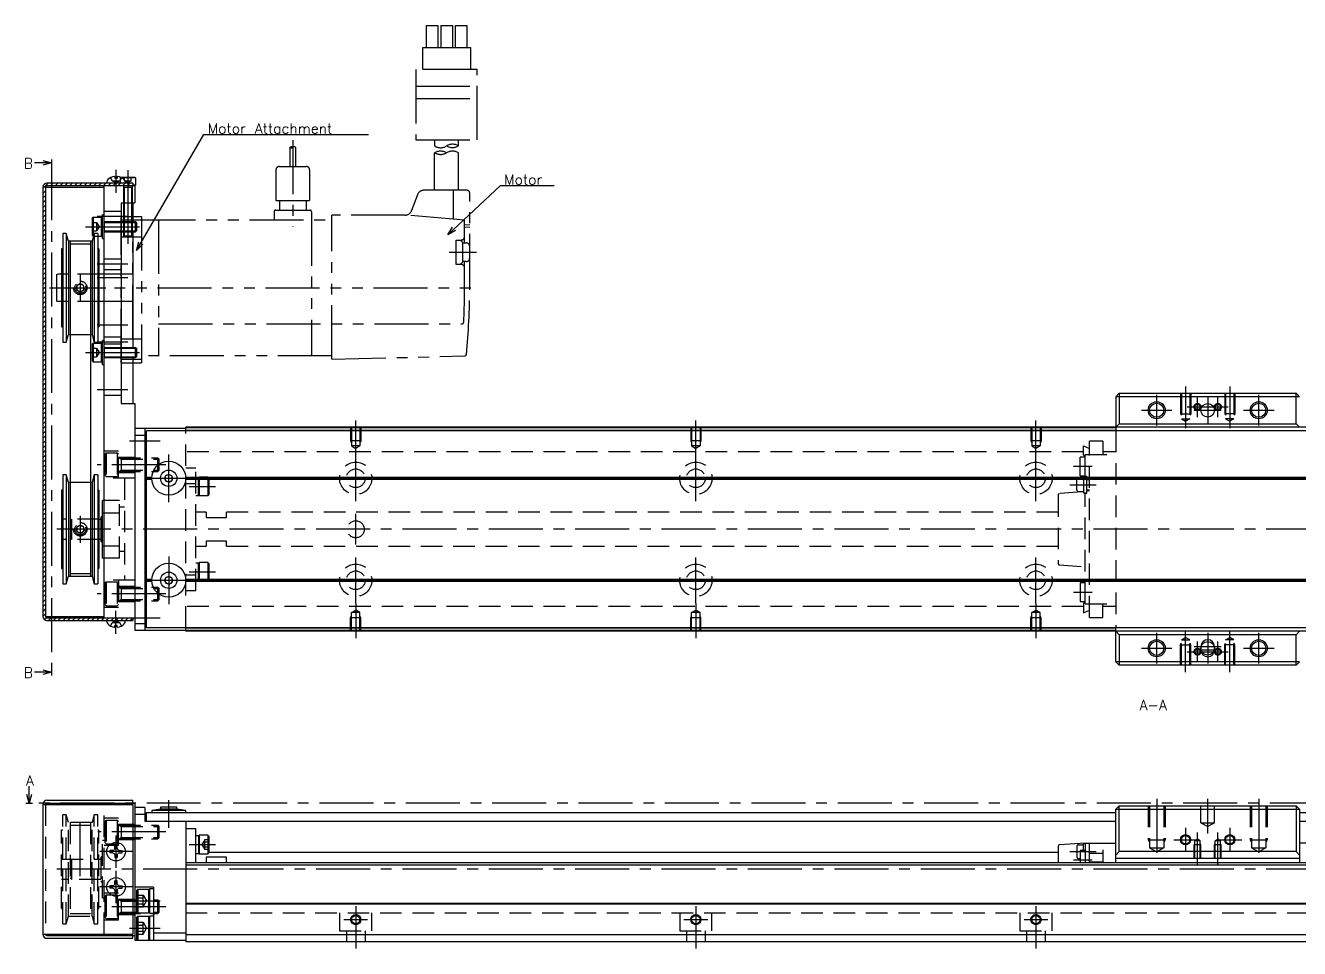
# Model space of a CAD drawing. Extents: x -2 to 851, y -8 to 279.
# Drawn here: x 187.6 to 562.3, y 8 to 279.5 of the extents above; entities that cross this region are included whole.
import ezdxf

# ---------------------------------------------------------------- set-up
doc = ezdxf.new("R2010")
doc.units = 0
doc.header["$LTSCALE"] = 0.5
for name, pattern in [('CENTER', [50.8, 31.75, -6.35, 6.35, -6.35]), ('DASHED', [19.05, 12.7, -6.35]), ('PHANTOM', [63.5, 31.75, -6.35, 6.35, -6.35, 6.35, -6.35])]:
    doc.linetypes.add(name, pattern=pattern)
for name, color, linetype in [('MSM_CENTER', 1, 'CENTER'), ('MSM_CONTINUOUS', 7, 'CONTINUOUS'), ('MSM_DASHED', 4, 'DASHED'), ('MSM_IMAGINARY', 6, 'PHANTOM'), ('MSM_NARROW', 5, 'CONTINUOUS'), ('MSM_PART_NUMBER', 7, 'CONTINUOUS')]:
    doc.layers.add(name, color=color, linetype=linetype)
doc.styles.get("Standard").update_dxf_attribs({"font": 'txt.shx', "height": 3, "bigfont": 'bigfont.shx'})

msp = doc.modelspace()

# ---------------------------------------------------------------- linework, layer by layer
at = {"layer": 'MSM_CENTER'}
for p, q in [((195.26, 238.06), (195.26, 90.3)), ((214.26, 237.06), (214.26, 230.3)), ((217.76, 236.9), (217.76, 215.3)), ((217.76, 223.3), (208.76, 223.3)), ((205.26, 220.3), (222.26, 220.3)), ((203.76, 206.3), (203.76, 198.3)), ((217.76, 209.3), (208.76, 209.3)), ((196.26, 202.3), (211.26, 202.3)), ((217.76, 205.3), (208.76, 205.3)), ((217.76, 191.3), (208.76, 191.3)), ((217.76, 186.3), (208.76, 186.3)), ((205.26, 183.3), (222.26, 183.3)), ((528.76, 173.3), (528.76, 161.09)), ((541.76, 173.3), (541.76, 161.09)), ((217.76, 172.3), (208.76, 172.3)), ((520.26, 161.8), (520.26, 170.8)), ((532.26, 164.3), (532.26, 170.3)), ((535.26, 170.3), (535.26, 162.3)), ((538.26, 164.3), (538.26, 170.3)), ((550.26, 161.8), (550.26, 170.8)), ((515.76, 166.3), (524.76, 166.3)), ((529.26, 167.3), (541.26, 167.3)), ((531.26, 166.3), (539.26, 166.3)), ((545.76, 166.3), (554.76, 166.3)), ((284.76, 153.09), (284.76, 163.3)), ((384.76, 153.09), (384.76, 163.3)), ((484.76, 153.09), (484.76, 163.3)), ((218.26, 157.3), (227.26, 157.3)), ((228.96, 150.3), (208.76, 150.3)), ((229.76, 139.3), (229.76, 153.3)), ((284.76, 139.55), (284.76, 153.05)), ((384.76, 139.55), (384.76, 153.05)), ((484.76, 139.55), (484.76, 153.05)), ((222.76, 146.3), (236.76, 146.3)), ((278.01, 146.3), (291.51, 146.3)), ((378.01, 146.3), (391.51, 146.3)), ((478.01, 146.3), (491.51, 146.3)), ((501.26, 149.8), (495.76, 149.8)), ((235.76, 143.86), (243.56, 143.86)), ((494.76, 144.4), (502.46, 144.4)), ((203.76, 135.3), (203.76, 127.3)), ((284.76, 126.8), (284.76, 135.8)), ((847.76, 131.3), (196.26, 131.3)), ((229.76, 123.3), (229.76, 109.3)), ((284.76, 109.55), (284.76, 123.05)), ((384.76, 109.55), (384.76, 123.05)), ((484.76, 109.55), (484.76, 123.05)), ((222.76, 116.3), (236.76, 116.3)), ((235.76, 118.74), (243.56, 118.74)), ((278.01, 116.3), (291.51, 116.3)), ((378.01, 116.3), (391.51, 116.3)), ((478.01, 116.3), (491.51, 116.3)), ((495.76, 112.8), (501.26, 112.8)), ((228.96, 112.3), (208.76, 112.3)), ((284.76, 109.51), (284.76, 99.3)), ((384.76, 109.51), (384.76, 99.3)), ((484.76, 109.51), (484.76, 99.3)), ((214.26, 100.54), (214.26, 107.3)), ((218.26, 105.3), (227.26, 105.3)), ((528.76, 89.3), (528.76, 101.51)), ((541.76, 89.3), (541.76, 101.51)), ((520.26, 91.8), (520.26, 100.8)), ((532.26, 92.3), (532.26, 98.3)), ((535.26, 100.8), (535.26, 91.8)), ((538.26, 92.3), (538.26, 98.3)), ((550.26, 91.8), (550.26, 100.8)), ((515.76, 96.3), (524.76, 96.3)), ((529.26, 95.3), (541.26, 95.3)), ((531.26, 96.8), (539.26, 96.8)), ((531.26, 95.8), (539.26, 95.8)), ((545.76, 96.3), (554.76, 96.3)), ((848.76, 50.8), (189.76, 50.8)), ((229.76, 43.5), (229.76, 51.6)), ((520.26, 52), (520.26, 34.41)), ((535.26, 41.85), (535.26, 52)), ((550.26, 52), (550.26, 34.41)), ((203.76, 29.3), (203.76, 47.05)), ((228.96, 42.3), (208.96, 42.3)), ((214.26, 41.25), (214.26, 31.75)), ((528.76, 43.5), (528.76, 36.5)), ((532.26, 32.5), (532.26, 42.15)), ((538.26, 32.5), (538.26, 42.15)), ((541.76, 43.5), (541.76, 36.5)), ((235.76, 38.55), (243.56, 38.55)), ((525.26, 40), (532.26, 40)), ((538.26, 40), (545.26, 40)), ((219.01, 36.5), (209.51, 36.5)), ((494.76, 36.5), (502.46, 36.5)), ((495.76, 34.1), (501.26, 34.1)), ((847.76, 31.3), (196.26, 31.3)), ((214.26, 30.85), (214.26, 21.35)), ((219.01, 26.1), (209.51, 26.1)), ((228.96, 20.3), (208.96, 20.3)), ((218.26, 22), (227.26, 22)), ((284.76, 20.5), (284.76, 8)), ((384.76, 20.5), (384.76, 8)), ((484.76, 20.5), (484.76, 8)), ((281.26, 16.5), (288.26, 16.5)), ((381.26, 16.5), (388.26, 16.5)), ((481.26, 16.5), (488.26, 16.5)), ((218.26, 14), (227.26, 14))]:
    msp.add_line(p, q, dxfattribs=at)
at = {"layer": 'MSM_CONTINUOUS'}
for p, q in [((195.26, 239.06), (190.26, 239.06)), ((192.76, 239.73), (195.26, 239.06)), ((195.26, 239.06), (192.76, 238.39)), ((219.26, 233.1), (193.96, 233.1)), ((219.76, 232.3), (193.96, 232.3)), ((210.76, 105.3), (210.76, 232.3)), ((211.55, 233.5), (211.51, 233.1)), ((213.93, 234.98), (213.95, 234.6)), ((213.95, 234.6), (214.58, 234.6)), ((214.59, 234.98), (214.58, 234.6)), ((215.67, 234.81), (215.76, 234.9)), ((215.76, 234.9), (219.76, 234.9)), ((220.01, 234.65), (215.98, 234.65)), ((216.98, 233.5), (217.01, 233.1)), ((219.26, 233.1), (219.26, 232.3)), ((220.01, 232.55), (219.26, 232.55)), ((219.76, 234.9), (220.01, 234.65)), ((219.76, 232.3), (220.01, 232.55)), ((219.76, 232.3), (219.76, 227.3)), ((220.01, 234.65), (220.01, 232.55)), ((192.76, 231.9), (192.76, 105.7)), ((193.56, 231.9), (193.56, 105.7)), ((193.56, 231.9), (210.76, 231.9)), ((215.76, 227.3), (215.76, 168.3)), ((215.76, 227.3), (219.76, 227.3)), ((216.46, 227.3), (216.46, 221.8)), ((219.06, 227.3), (219.06, 221.8)), ((219.26, 227.3), (219.26, 221.8)), ((207.26, 222.75), (207.56, 223.05)), ((207.26, 222.75), (207.26, 217.85)), ((207.56, 223.05), (209.96, 223.05)), ((207.56, 223.05), (207.56, 217.55)), ((210.26, 222.75), (209.96, 223.05)), ((209.96, 217.55), (209.96, 223.05)), ((210.76, 223.8), (210.26, 223.8)), ((210.26, 216.8), (210.26, 223.8)), ((215.76, 221.8), (219.99, 221.8)), ((219.99, 218.8), (219.99, 221.8)), ((219.99, 221.8), (220.26, 221.53)), ((220.26, 221.53), (220.26, 219.07)), ((198.62, 218.3), (198.62, 186.3)), ((199.66, 218.3), (198.62, 218.3)), ((199.66, 218.3), (199.66, 186.3)), ((200.26, 216.05), (199.66, 218.3)), ((207.86, 218.3), (207.26, 216.05)), ((207.56, 217.55), (207.26, 217.85)), ((207.56, 217.55), (207.66, 217.55)), ((207.86, 218.3), (207.86, 186.3)), ((208.9, 218.3), (207.86, 218.3)), ((208.9, 218.3), (208.9, 186.3)), ((208.9, 217.55), (209.96, 217.55)), ((210.26, 217.85), (209.96, 217.55)), ((215.76, 218.8), (219.99, 218.8)), ((216.46, 218.8), (216.46, 217.54)), ((219.06, 217.54), (216.46, 217.54)), ((216.7, 217.3), (216.46, 217.54)), ((218.82, 217.3), (216.7, 217.3)), ((218.82, 217.3), (219.06, 217.54)), ((219.06, 218.8), (219.06, 217.54)), ((219.26, 218.8), (219.26, 184.8)), ((220.26, 219.07), (219.99, 218.8)), ((198.26, 213.8), (198.26, 190.8)), ((198.62, 213.8), (198.26, 213.8)), ((200.26, 216.05), (200.26, 188.55)), ((207.26, 216.05), (200.26, 216.05)), ((200.76, 216.05), (200.76, 117.55)), ((206.76, 216.05), (206.76, 117.55)), ((207.26, 216.05), (207.26, 188.55)), ((209.26, 213.8), (208.9, 213.8)), ((209.26, 213.8), (209.26, 190.8)), ((210.26, 216.8), (210.76, 216.8)), ((198.26, 190.8), (198.62, 190.8)), ((199.66, 186.3), (200.26, 188.55)), ((200.26, 188.55), (200.76, 188.55)), ((206.76, 188.55), (207.26, 188.55)), ((207.26, 188.55), (207.86, 186.3)), ((208.9, 190.8), (209.26, 190.8)), ((198.62, 186.3), (199.66, 186.3)), ((207.26, 185.75), (207.56, 186.05)), ((207.26, 185.75), (207.26, 180.85)), ((207.56, 186.05), (209.96, 186.05)), ((207.56, 186.05), (207.56, 180.55)), ((207.86, 186.3), (208.9, 186.3)), ((210.26, 185.75), (209.96, 186.05)), ((209.96, 180.55), (209.96, 186.05)), ((210.76, 186.8), (210.26, 186.8)), ((210.26, 179.8), (210.26, 186.8)), ((215.76, 184.8), (219.99, 184.8)), ((219.99, 181.8), (219.99, 184.8)), ((219.99, 184.8), (220.26, 184.53)), ((220.26, 184.53), (220.26, 182.07)), ((207.56, 180.55), (207.26, 180.85)), ((207.56, 180.55), (209.96, 180.55)), ((210.26, 180.85), (209.96, 180.55)), ((215.76, 181.8), (219.99, 181.8)), ((219.26, 181.8), (219.26, 168.3)), ((220.26, 182.07), (219.99, 181.8)), ((210.26, 179.8), (210.76, 179.8)), ((509.26, 171.3), (508.26, 170.3)), ((562.26, 170.3), (508.26, 170.3)), ((508.26, 170.3), (508.26, 160.3)), ((509.26, 171.3), (561.26, 171.3)), ((509.26, 171.3), (509.26, 162.3)), ((562.26, 170.3), (561.26, 171.3)), ((561.26, 162.3), (561.26, 171.3)), ((215.76, 168.3), (219.76, 168.3)), ((219.76, 168.3), (219.76, 101.6)), ((834.76, 161.3), (234.76, 161.3)), ((234.76, 160.3), (234.76, 161.3)), ((508.26, 161.1), (234.76, 161.1)), ((509.26, 162.3), (508.26, 161.3)), ((509.26, 162.3), (561.26, 162.3)), ((562.26, 161.3), (561.26, 162.3)), ((219.76, 161), (234.76, 161)), ((219.76, 159), (222.76, 159)), ((222.76, 161), (222.76, 101.6)), ((845.26, 160.3), (223.26, 160.3)), ((223.26, 102.3), (223.26, 160.3)), ((508.26, 160.4), (234.76, 160.4)), ((198.62, 147.3), (198.62, 115.3)), ((199.66, 147.3), (198.62, 147.3)), ((199.66, 147.3), (199.66, 115.3)), ((200.26, 145.05), (199.66, 147.3)), ((207.86, 147.3), (207.26, 145.05)), ((207.86, 147.3), (207.86, 115.3)), ((208.9, 147.3), (207.86, 147.3)), ((208.9, 147.3), (208.9, 115.3)), ((223.26, 146.6), (224.77, 146.6)), ((223.26, 146.3), (224.76, 146.3)), ((229.76, 147.45), (228.76, 146.88)), ((228.76, 146.88), (228.76, 145.72)), ((230.76, 146.88), (229.76, 147.45)), ((230.76, 145.72), (230.76, 146.88)), ((234.75, 146.6), (833.77, 146.6)), ((234.76, 146.3), (833.76, 146.3)), ((198.26, 142.8), (198.26, 119.8)), ((198.62, 142.8), (198.26, 142.8)), ((200.26, 145.05), (200.26, 117.55)), ((200.76, 145.05), (200.26, 145.05)), ((207.26, 145.05), (206.76, 145.05)), ((207.26, 145.05), (207.26, 117.55)), ((209.26, 142.8), (208.9, 142.8)), ((209.26, 142.8), (209.26, 119.8)), ((223.26, 146), (224.77, 146)), ((228.76, 145.72), (229.76, 145.15)), ((229.76, 145.15), (230.76, 145.72)), ((234.75, 146), (833.77, 146)), ((210.26, 122.8), (210.26, 139.8)), ((210.76, 139.8), (210.26, 139.8)), ((210.26, 135.3), (209.76, 134.8)), ((210.26, 136.12), (210.76, 136.12)), ((209.26, 134.3), (209.76, 134.3)), ((209.76, 134.8), (209.76, 127.8)), ((209.76, 128.3), (209.26, 128.3)), ((209.76, 127.8), (210.26, 127.3)), ((210.26, 126.48), (210.76, 126.48)), ((210.76, 122.8), (210.26, 122.8)), ((198.26, 119.8), (198.62, 119.8)), ((199.66, 115.3), (200.26, 117.55)), ((200.26, 117.55), (207.26, 117.55)), ((207.26, 117.55), (207.86, 115.3)), ((208.9, 119.8), (209.26, 119.8)), ((223.26, 116.6), (224.77, 116.6)), ((223.26, 116.3), (224.76, 116.3)), ((229.76, 117.45), (228.76, 116.88)), ((228.76, 116.88), (228.76, 115.72)), ((230.76, 116.88), (229.76, 117.45)), ((230.76, 115.72), (230.76, 116.88)), ((234.75, 116.6), (833.77, 116.6)), ((234.76, 116.3), (833.76, 116.3)), ((198.62, 115.3), (199.66, 115.3)), ((207.86, 115.3), (208.9, 115.3)), ((223.26, 116), (224.77, 116)), ((228.76, 115.72), (229.76, 115.15)), ((229.76, 115.15), (230.76, 115.72)), ((234.75, 116), (833.77, 116)), ((193.56, 105.7), (210.76, 105.7)), ((193.96, 105.3), (219.76, 105.3)), ((219.26, 105.3), (219.26, 104.5)), ((193.96, 104.5), (219.26, 104.5)), ((211.55, 104.1), (211.51, 104.5)), ((213.93, 102.62), (213.95, 103)), ((214.58, 103), (213.95, 103)), ((214.59, 102.62), (214.58, 103)), ((216.98, 104.1), (217.01, 104.5)), ((219.76, 103.6), (222.76, 103.6)), ((219.76, 101.6), (234.76, 101.6)), ((845.26, 102.3), (223.26, 102.3)), ((234.76, 101.3), (234.76, 102.3)), ((508.26, 102.2), (234.76, 102.2)), ((508.26, 101.5), (234.76, 101.5)), ((834.76, 101.3), (234.76, 101.3)), ((508.26, 92.3), (508.26, 102.3)), ((508.26, 101.3), (509.26, 100.3)), ((561.26, 100.3), (562.26, 101.3)), ((561.26, 100.3), (509.26, 100.3)), ((509.26, 100.3), (509.26, 91.3)), ((561.26, 91.3), (561.26, 100.3)), ((533.26, 96.8), (533.26, 95.8)), ((537.26, 95.8), (537.26, 96.8)), ((192.76, 89.97), (195.26, 89.3)), ((508.26, 92.3), (509.26, 91.3)), ((562.26, 92.3), (508.26, 92.3)), ((561.26, 91.3), (509.26, 91.3)), ((561.26, 91.3), (562.26, 92.3)), ((195.26, 89.3), (190.26, 89.3)), ((195.26, 89.3), (192.76, 88.63)), ((188.76, 50.8), (188.09, 53.3)), ((188.76, 50.8), (188.76, 55.8)), ((189.43, 53.3), (188.76, 50.8)), ((192.76, 50.4), (219.26, 50.4)), ((192.76, 50.4), (192.76, 12.2)), ((193.96, 51.6), (219.26, 51.6)), ((193.96, 50.8), (219.76, 50.8)), ((210.76, 50.4), (210.76, 50.8)), ((219.26, 50.8), (219.26, 51.6)), ((219.26, 50.4), (219.26, 12.2)), ((219.76, 50.8), (219.76, 10.5)), ((222.76, 49.5), (219.76, 49.5)), ((222.76, 49.5), (222.76, 45.5)), ((227.36, 49), (224.76, 48.6)), ((232.16, 49.6), (227.36, 49.6)), ((227.36, 49.6), (227.36, 49)), ((232.16, 49), (227.36, 49)), ((232.16, 49), (232.16, 49.6)), ((234.76, 48.6), (232.16, 49)), ((509.26, 50), (508.26, 49)), ((508.26, 33.2), (508.26, 49)), ((508.26, 49), (562.26, 49)), ((509.26, 50), (561.26, 50)), ((509.26, 36.5), (509.26, 50)), ((561.26, 50), (562.26, 49)), ((561.26, 50), (561.26, 36.5)), ((562.26, 49), (562.26, 33.2)), ((219.76, 47.5), (222.76, 47.5)), ((222.76, 45.5), (508.26, 45.5)), ((223.26, 45.5), (223.26, 48)), ((223.26, 48), (508.26, 48)), ((234.76, 48.6), (224.76, 48.6)), ((224.76, 48.6), (224.76, 48)), ((234.76, 48), (234.76, 48.6)), ((234.76, 45.5), (234.76, 10)), ((562.26, 48), (608.26, 48)), ((562.26, 45.5), (608.26, 45.5)), ((234.76, 43.3), (237.76, 43.3)), ((237.76, 33.2), (237.76, 43.3)), ((238.56, 41), (238.86, 41.3)), ((238.86, 35.8), (238.86, 41.3)), ((241.26, 41.3), (238.86, 41.3)), ((241.26, 41.3), (241.26, 35.8)), ((241.56, 41), (241.26, 41.3)), ((213.93, 37.42), (213.95, 38.27)), ((214.59, 37.42), (214.58, 38.27)), ((238.56, 41.15), (237.76, 41.15)), ((238.56, 41.15), (238.56, 35.95)), ((241.56, 41), (241.56, 36.1)), ((491.26, 38.03), (491.26, 33.2)), ((499.26, 39), (491.73, 38.53)), ((499.26, 39), (508.26, 39)), ((499.26, 39), (499.26, 33.2)), ((500.46, 33.2), (500.46, 39)), ((571.26, 39), (562.26, 39)), ((213.34, 36.83), (212.49, 36.82)), ((213.34, 36.17), (212.49, 36.18)), ((213.34, 36.83), (213.74, 37.02)), ((213.34, 36.17), (213.74, 35.98)), ((213.93, 37.42), (213.74, 37.02)), ((213.93, 35.58), (213.74, 35.98)), ((213.93, 35.58), (213.95, 34.73)), ((214.59, 35.58), (214.58, 34.73)), ((214.59, 37.42), (214.78, 37.02)), ((214.59, 35.58), (214.78, 35.98)), ((215.19, 36.83), (214.78, 37.02)), ((215.19, 36.17), (214.78, 35.98)), ((215.19, 36.83), (216.03, 36.82)), ((215.19, 36.17), (216.03, 36.18)), ((237.76, 35.95), (238.56, 35.95)), ((238.56, 36.1), (238.86, 35.8)), ((241.26, 35.8), (238.86, 35.8)), ((246.76, 34.87), (240.76, 34.87)), ((240.76, 34.87), (240.76, 33.2)), ((241.26, 35.8), (241.56, 36.1)), ((241.56, 36.3), (491.26, 36.3)), ((246.76, 33.2), (246.76, 34.87)), ((499.26, 36.85), (497.76, 36.85)), ((497.76, 36.85), (497.76, 33.2)), ((500.46, 36), (504.46, 36)), ((504.46, 37), (504.46, 33.2)), ((508.26, 35.5), (509.26, 36.5)), ((562.26, 34.5), (508.26, 34.5)), ((561.26, 36.5), (509.26, 36.5)), ((561.26, 36.5), (562.26, 35.5)), ((834.76, 33.2), (234.76, 33.2)), ((834.76, 32.5), (234.76, 32.5)), ((500.46, 33.5), (504.46, 33.5)), ((213.34, 26.43), (212.49, 26.42)), ((213.34, 26.43), (213.74, 26.62)), ((213.93, 27.02), (213.74, 26.62)), ((213.93, 27.02), (213.95, 27.87)), ((214.59, 27.02), (214.58, 27.87)), ((214.59, 27.02), (214.78, 26.62)), ((215.19, 26.43), (214.78, 26.62)), ((215.19, 26.43), (216.03, 26.42)), ((213.34, 25.77), (212.49, 25.78)), ((213.34, 25.77), (213.74, 25.58)), ((213.93, 25.18), (213.74, 25.58)), ((213.93, 25.18), (213.95, 24.33)), ((214.59, 25.18), (214.58, 24.33)), ((214.59, 25.18), (214.78, 25.58)), ((215.19, 25.77), (214.78, 25.58)), ((215.19, 25.77), (216.03, 25.78)), ((225.26, 26), (219.76, 26)), ((220.26, 25.1), (220.66, 25.5)), ((220.26, 25.1), (220.26, 18.9)), ((220.66, 25.5), (220.66, 18.5)), ((220.66, 25.5), (223.86, 25.5)), ((223.86, 25.5), (223.86, 18.5)), ((224.26, 25.1), (223.86, 25.5)), ((224.26, 18.35), (224.26, 25.65)), ((224.26, 25.65), (225.26, 25.65)), ((225.26, 26), (225.26, 10.35)), ((220.66, 18.5), (220.26, 18.9)), ((223.86, 18.5), (224.26, 18.9)), ((834.76, 21.2), (234.76, 21.2)), ((834.76, 21), (234.76, 21)), ((220.26, 17.1), (220.66, 17.5)), ((220.26, 17.1), (220.26, 10.9)), ((220.66, 18.5), (223.86, 18.5)), ((220.66, 17.5), (220.66, 10.5)), ((220.66, 17.5), (223.86, 17.5)), ((223.86, 17.5), (223.86, 10.5)), ((224.26, 17.1), (223.86, 17.5)), ((225.26, 18.35), (224.26, 18.35)), ((224.26, 10.35), (224.26, 17.65)), ((224.26, 17.65), (225.26, 17.65)), ((192.76, 12.2), (219.26, 12.2)), ((193.96, 11.8), (219.76, 11.8)), ((210.76, 11.8), (210.76, 12.2)), ((219.26, 11), (219.26, 11.8)), ((234.76, 12.5), (225.26, 12.5)), ((834.76, 12), (234.76, 12)), ((193.96, 11), (219.26, 11)), ((219.76, 10.5), (224.26, 10.5)), ((220.66, 10.5), (220.26, 10.9)), ((223.86, 10.5), (224.26, 10.9)), ((225.26, 10.35), (224.26, 10.35)), ((225.26, 10.5), (234.76, 10.5)), ((834.76, 10), (234.76, 10))]:
    msp.add_line(p, q, dxfattribs=at)
for centre, radius in [((520.26, 166.3), 2.07), ((535.26, 166.3), 2), ((550.26, 166.3), 2.07), ((229.76, 146.3), 5), ((229.76, 146.3), 2.4), ((229.76, 146.3), 1.15), ((229.76, 116.3), 5), ((229.76, 116.3), 2.4), ((229.76, 116.3), 1.15), ((520.26, 96.3), 2.07), ((535.26, 96.3), 2), ((550.26, 96.3), 2.07), ((528.76, 40), 1.23), ((541.76, 40), 1.23), ((214.26, 36.5), 2.75), ((214.26, 26.1), 2.75), ((284.76, 16.5), 1.23), ((384.76, 16.5), 1.23), ((484.76, 16.5), 1.23)]:
    msp.add_circle(centre, radius, dxfattribs=at)
for centre, radius, start, end in [((193.96, 231.9), 1.2, 90, 180), ((193.96, 231.9), 0.4, 90, 180), ((212.54, 233.42), 1, 133.4267, 175), ((214.26, 231.6), 3.5, 98.5396, 133.4267), ((213.73, 234.78), 0.284, 44.1872, 87.0617), ((214.8, 234.78), 0.284, 92.9383, 135.8128), ((214.26, 231.6), 3.5, 46.5733, 81.4604), ((215.98, 233.42), 1, 5, 46.5733), ((193.96, 105.7), 1.2, 180, 270), ((193.96, 105.7), 0.4, 180, 270), ((212.54, 104.18), 1, 185, 226.5733), ((214.26, 106), 3.5, 226.5733, 261.4604), ((213.73, 102.82), 0.284, 272.9383, 315.8128), ((214.8, 102.82), 0.284, 224.1872, 267.0617), ((214.26, 106), 3.5, 278.5396, 313.4267), ((215.98, 104.18), 1, 313.4267, 355), ((535.26, 96.8), 2, 0, 180), ((535.26, 95.8), 2, 180, 0), ((193.96, 50.4), 1.2, 90, 180), ((193.96, 50.4), 0.4, 90, 180), ((214.26, 36.5), 1.8, 79.8876, 100.1124), ((491.76, 38.03), 0.5, 93.5763, 180), ((214.26, 36.5), 1.8, 169.8876, 190.1124), ((214.26, 36.5), 1.8, 259.8876, 280.1124), ((214.26, 36.5), 1.8, 349.8876, 10.1124), ((214.26, 26.1), 1.8, 169.8876, 190.1124), ((214.26, 26.1), 1.8, 79.8876, 100.1124), ((214.26, 26.1), 1.8, 349.8876, 10.1124), ((214.26, 26.1), 1.8, 259.8876, 280.1124), ((193.96, 12.2), 1.2, 180, 270), ((193.96, 12.2), 0.4, 180, 270)]:
    msp.add_arc(centre, radius, start, end, dxfattribs=at)
at = {"layer": 'MSM_DASHED'}
for p, q in [((212.65, 234.71), (213.12, 233.77)), ((214.26, 233.17), (213.12, 233.77)), ((213.12, 233.77), (215.41, 233.77)), ((214.26, 233.17), (215.41, 233.77)), ((215.87, 234.71), (215.41, 233.77)), ((215.51, 234.65), (215.67, 234.81)), ((215.51, 234.65), (215.51, 233.1)), ((215.98, 234.65), (215.51, 234.65)), ((216.76, 233.8), (216.76, 234.9)), ((216.76, 233.8), (218.76, 233.8)), ((217.76, 233.22), (216.76, 233.8)), ((217.76, 234.9), (217.76, 233.8)), ((218.76, 233.8), (217.76, 233.22)), ((218.76, 233.8), (218.76, 234.9)), ((216.46, 232.2), (216.46, 227.3)), ((219.06, 231.81), (216.46, 231.81)), ((216.7, 231.81), (216.7, 227.3)), ((218.82, 231.81), (218.82, 227.3)), ((219.06, 232.2), (219.06, 227.3)), ((210.76, 224.9), (215.76, 224.9)), ((207.26, 221.55), (208.56, 221.55)), ((208.56, 221.55), (208.56, 219.05)), ((208.56, 221.55), (209.28, 220.3)), ((210.76, 221.8), (215.76, 221.8)), ((210.76, 221.55), (210.8, 221.53)), ((210.8, 221.8), (210.8, 218.8)), ((210.8, 221.53), (215.76, 221.53)), ((207.26, 220.3), (208.56, 220.3)), ((207.26, 219.05), (208.56, 219.05)), ((207.66, 217.55), (208.9, 217.55)), ((209.28, 220.3), (208.56, 219.05)), ((210.76, 219.05), (210.8, 219.07)), ((210.76, 218.8), (215.76, 218.8)), ((210.8, 219.07), (215.76, 219.07)), ((200.76, 215.29), (206.76, 215.29)), ((210.76, 210.8), (215.76, 210.8)), ((209.26, 206.3), (198.26, 206.3)), ((210.76, 207.7), (215.76, 207.7)), ((203.76, 203.45), (202.76, 202.88)), ((202.76, 202.88), (202.76, 201.72)), ((204.76, 202.88), (203.76, 203.45)), ((204.76, 201.72), (204.76, 202.88)), ((202.76, 201.72), (203.76, 201.15)), ((203.76, 201.15), (204.76, 201.72)), ((209.26, 198.3), (198.26, 198.3)), ((200.76, 188.55), (206.76, 188.55)), ((210.76, 187.9), (215.76, 187.9)), ((207.26, 184.55), (208.56, 184.55)), ((208.56, 184.55), (208.56, 182.05)), ((208.56, 184.55), (209.28, 183.3)), ((210.76, 185.8), (215.76, 185.8)), ((210.76, 184.8), (215.76, 184.8)), ((210.76, 184.55), (210.8, 184.53)), ((210.8, 184.8), (210.8, 181.8)), ((210.8, 184.53), (215.76, 184.53)), ((207.26, 183.3), (208.56, 183.3)), ((207.26, 182.05), (208.56, 182.05)), ((209.28, 183.3), (208.56, 182.05)), ((210.76, 182.05), (210.8, 182.07)), ((210.76, 181.8), (215.76, 181.8)), ((210.8, 182.07), (215.76, 182.07)), ((210.76, 170.7), (215.76, 170.7)), ((527.26, 171.3), (527.26, 165.3)), ((527.53, 171.3), (527.53, 163.8)), ((529.99, 171.3), (529.99, 163.8)), ((530.26, 171.3), (530.26, 165.3)), ((540.26, 171.3), (540.26, 165.3)), ((540.53, 171.3), (540.53, 163.8)), ((542.99, 171.3), (542.99, 163.8)), ((543.26, 171.3), (543.26, 165.3)), ((527.26, 165.3), (530.26, 165.3)), ((527.26, 165.3), (527.53, 164.83)), ((530.26, 165.3), (529.99, 164.83)), ((543.26, 165.3), (540.26, 165.3)), ((540.26, 165.3), (540.53, 164.83)), ((543.26, 165.3), (542.99, 164.83)), ((283.26, 161.3), (283.26, 157.3)), ((283.53, 161.3), (283.53, 155.8)), ((285.99, 161.3), (285.99, 155.8)), ((286.26, 161.3), (286.26, 157.3)), ((383.26, 161.3), (383.26, 157.3)), ((383.53, 161.3), (383.53, 155.8)), ((385.99, 161.3), (385.99, 155.8)), ((386.26, 161.3), (386.26, 157.3)), ((483.26, 161.3), (483.26, 157.3)), ((483.53, 161.3), (483.53, 155.8)), ((485.99, 161.3), (485.99, 155.8)), ((486.26, 161.3), (486.26, 157.3)), ((527.53, 163.8), (528.76, 163.09)), ((527.53, 163.8), (529.99, 163.8)), ((529.99, 163.8), (528.76, 163.09)), ((540.53, 163.8), (541.76, 163.09)), ((542.99, 163.8), (540.53, 163.8)), ((542.99, 163.8), (541.76, 163.09)), ((234.76, 102.3), (234.76, 160.3)), ((508.26, 160.3), (508.26, 102.3)), ((214.96, 154.3), (210.76, 154.3)), ((210.96, 153.4), (211.36, 153.8)), ((211.36, 153.8), (211.36, 146.8)), ((211.36, 153.8), (214.56, 153.8)), ((214.56, 153.8), (214.56, 146.8)), ((214.96, 153.4), (214.56, 153.8)), ((214.96, 146.3), (214.96, 154.3)), ((498.76, 154.05), (234.76, 154.05)), ((286.26, 157.3), (283.26, 157.3)), ((283.26, 157.3), (283.53, 156.83)), ((283.53, 155.8), (284.76, 155.09)), ((285.99, 155.8), (283.53, 155.8)), ((285.99, 155.8), (284.76, 155.09)), ((286.26, 157.3), (285.99, 156.83)), ((386.26, 157.3), (383.26, 157.3)), ((383.26, 157.3), (383.53, 156.83)), ((383.53, 155.8), (384.76, 155.09)), ((385.99, 155.8), (383.53, 155.8)), ((385.99, 155.8), (384.76, 155.09)), ((386.26, 157.3), (385.99, 156.83)), ((486.26, 157.3), (483.26, 157.3)), ((483.26, 157.3), (483.53, 156.83)), ((483.53, 155.8), (484.76, 155.09)), ((485.99, 155.8), (483.53, 155.8)), ((485.99, 155.8), (484.76, 155.09)), ((486.26, 157.3), (485.99, 156.83)), ((498.76, 155.89), (500.46, 155.04)), ((498.76, 153.1), (498.76, 155.89)), ((504.46, 157.2), (500.46, 157.2)), ((500.46, 105.4), (500.46, 157.2)), ((504.46, 157.2), (504.46, 153.25)), ((508.26, 154.05), (504.46, 154.05)), ((210.96, 153.4), (210.96, 147.2)), ((214.96, 152.55), (219.76, 152.55)), ((215.06, 152.33), (215.76, 151.92)), ((215.16, 152.3), (226.58, 152.3)), ((215.76, 152.3), (215.76, 148.3)), ((215.76, 151.92), (226.96, 151.92)), ((226.58, 148.3), (226.58, 152.3)), ((226.96, 151.92), (226.58, 152.3)), ((226.96, 148.68), (226.96, 151.92)), ((497.76, 147.05), (497.76, 152.55)), ((499.26, 152.55), (497.76, 152.55)), ((499.26, 152.8), (498.76, 153.1)), ((499.26, 146.8), (499.26, 153.25)), ((499.26, 153.25), (508.26, 153.25)), ((219.76, 146.3), (210.76, 146.3)), ((211.36, 146.8), (210.96, 147.2)), ((211.36, 146.8), (214.56, 146.8)), ((214.56, 146.8), (214.96, 147.2)), ((214.96, 148.05), (219.76, 148.05)), ((215.06, 148.27), (215.76, 148.68)), ((215.16, 148.3), (226.58, 148.3)), ((215.76, 148.68), (226.96, 148.68)), ((216.76, 146.3), (216.76, 116.3)), ((226.58, 148.3), (226.96, 148.68)), ((237.76, 149.3), (234.76, 149.3)), ((237.76, 113.3), (237.76, 149.3)), ((238.56, 146.46), (237.76, 146.46)), ((238.56, 146.31), (238.86, 146.61)), ((238.56, 141.26), (238.56, 146.46)), ((238.86, 141.11), (238.86, 146.61)), ((241.26, 146.61), (238.86, 146.61)), ((241.26, 146.61), (241.26, 141.11)), ((241.56, 146.31), (241.26, 146.61)), ((241.56, 146.31), (241.56, 141.41)), ((497.26, 146.4), (498.76, 146.4)), ((497.76, 147.05), (499.26, 147.05)), ((498.76, 146.8), (498.76, 142)), ((499.76, 146.8), (498.76, 146.8)), ((499.26, 146.9), (499.76, 146.9)), ((499.76, 141.9), (499.76, 146.9)), ((499.76, 146.1), (500.46, 146.1)), ((206.76, 145.05), (200.76, 145.05)), ((234.76, 144.72), (237.76, 144.72)), ((496.76, 142.9), (496.76, 145.9)), ((497.26, 142.4), (498.76, 142.4)), ((499.76, 145.9), (500.46, 145.9)), ((499.76, 142.9), (500.46, 142.9)), ((499.76, 142.7), (500.46, 142.7)), ((215.26, 139.8), (210.76, 139.8)), ((215.26, 122.8), (215.26, 139.8)), ((237.76, 141.26), (238.56, 141.26)), ((238.56, 141.41), (238.86, 141.11)), ((241.26, 141.11), (238.86, 141.11)), ((241.26, 141.11), (241.56, 141.41)), ((491.26, 141.29), (491.26, 121.31)), ((498.26, 142.29), (491.72, 141.79)), ((498.76, 142.29), (498.26, 142.29)), ((498.76, 142), (499.76, 142)), ((499.26, 141.9), (499.76, 141.9)), ((499.26, 109.35), (499.26, 141.9)), ((210.76, 136.12), (215.26, 136.12)), ((216.76, 137.8), (215.26, 137.8)), ((240.76, 136.3), (237.76, 136.3)), ((240.76, 136.3), (240.76, 134.8)), ((246.76, 134.8), (246.76, 136.3)), ((491.26, 136.3), (246.76, 136.3)), ((209.26, 134.3), (198.26, 134.3)), ((201.26, 134.3), (200.76, 133.8)), ((201.26, 128.3), (201.26, 134.3)), ((203.76, 132.45), (202.76, 131.88)), ((202.76, 131.88), (202.76, 130.72)), ((204.76, 131.88), (203.76, 132.45)), ((204.76, 130.72), (204.76, 131.88)), ((240.76, 134.8), (246.76, 134.8)), ((209.26, 128.3), (198.26, 128.3)), ((200.76, 128.8), (201.26, 128.3)), ((202.76, 130.72), (203.76, 130.15)), ((203.76, 130.15), (204.76, 130.72)), ((246.76, 127.8), (240.76, 127.8)), ((240.76, 127.8), (240.76, 126.3)), ((246.76, 126.3), (246.76, 127.8)), ((210.76, 126.48), (215.26, 126.48)), ((216.76, 124.8), (215.26, 124.8)), ((237.76, 126.3), (240.76, 126.3)), ((246.76, 126.3), (491.26, 126.3)), ((215.26, 122.8), (210.76, 122.8)), ((238.56, 121.34), (237.76, 121.34)), ((238.56, 121.19), (238.86, 121.49)), ((238.56, 116.14), (238.56, 121.34)), ((241.26, 121.49), (238.86, 121.49)), ((238.86, 115.99), (238.86, 121.49)), ((241.56, 121.19), (241.26, 121.49)), ((241.26, 121.49), (241.26, 115.99)), ((241.56, 121.19), (241.56, 116.29)), ((491.73, 120.81), (499.26, 120.3)), ((200.76, 118.31), (206.76, 118.31)), ((219.76, 116.3), (210.76, 116.3)), ((214.96, 116.3), (214.96, 108.3)), ((234.76, 117.88), (237.76, 117.88)), ((237.76, 116.14), (238.56, 116.14)), ((238.56, 116.29), (238.86, 115.99)), ((241.26, 115.99), (241.56, 116.29)), ((210.96, 115.4), (211.36, 115.8)), ((210.96, 115.4), (210.96, 109.2)), ((211.36, 115.8), (211.36, 108.8)), ((211.36, 115.8), (214.56, 115.8)), ((214.56, 115.8), (214.56, 108.8)), ((214.96, 115.4), (214.56, 115.8)), ((214.96, 114.55), (219.76, 114.55)), ((215.06, 114.33), (215.76, 113.92)), ((215.16, 114.3), (226.58, 114.3)), ((215.76, 114.3), (215.76, 110.3)), ((215.76, 113.92), (226.96, 113.92)), ((226.58, 110.3), (226.58, 114.3)), ((226.96, 113.92), (226.58, 114.3)), ((226.96, 110.68), (226.96, 113.92)), ((234.76, 113.3), (237.76, 113.3)), ((241.26, 115.99), (238.86, 115.99)), ((497.76, 115.55), (497.76, 110.05)), ((499.26, 115.55), (497.76, 115.55)), ((211.36, 108.8), (210.96, 109.2)), ((211.36, 108.8), (214.56, 108.8)), ((214.56, 108.8), (214.96, 109.2)), ((214.96, 110.05), (219.76, 110.05)), ((215.06, 110.27), (215.76, 110.68)), ((215.16, 110.3), (226.58, 110.3)), ((215.76, 110.68), (226.96, 110.68)), ((226.58, 110.3), (226.96, 110.68)), ((497.76, 110.05), (499.26, 110.05)), ((499.26, 109.8), (498.76, 109.5)), ((498.76, 109.5), (498.76, 106.71)), ((499.26, 109.35), (508.26, 109.35)), ((504.46, 105.4), (504.46, 109.35)), ((214.96, 108.3), (210.76, 108.3)), ((498.76, 108.55), (234.76, 108.55)), ((283.26, 105.3), (283.53, 105.77)), ((283.26, 101.3), (283.26, 105.3)), ((286.26, 105.3), (283.26, 105.3)), ((283.53, 106.8), (284.76, 107.51)), ((283.53, 101.3), (283.53, 106.8)), ((285.99, 106.8), (283.53, 106.8)), ((285.99, 106.8), (284.76, 107.51)), ((285.99, 101.3), (285.99, 106.8)), ((286.26, 105.3), (285.99, 105.77)), ((286.26, 101.3), (286.26, 105.3)), ((383.26, 105.3), (383.53, 105.77)), ((383.26, 101.3), (383.26, 105.3)), ((386.26, 105.3), (383.26, 105.3)), ((383.53, 106.8), (384.76, 107.51)), ((383.53, 101.3), (383.53, 106.8)), ((385.99, 106.8), (383.53, 106.8)), ((385.99, 106.8), (384.76, 107.51)), ((385.99, 101.3), (385.99, 106.8)), ((386.26, 105.3), (385.99, 105.77)), ((386.26, 101.3), (386.26, 105.3)), ((483.26, 105.3), (483.53, 105.77)), ((483.26, 101.3), (483.26, 105.3)), ((486.26, 105.3), (483.26, 105.3)), ((483.53, 106.8), (484.76, 107.51)), ((483.53, 101.3), (483.53, 106.8)), ((485.99, 106.8), (483.53, 106.8)), ((485.99, 106.8), (484.76, 107.51)), ((485.99, 101.3), (485.99, 106.8)), ((486.26, 105.3), (485.99, 105.77)), ((486.26, 101.3), (486.26, 105.3)), ((498.76, 106.71), (500.46, 107.56)), ((500.46, 105.4), (504.46, 105.4)), ((508.26, 108.55), (504.46, 108.55)), ((212.65, 102.89), (213.12, 103.83)), ((214.26, 104.43), (213.12, 103.83)), ((215.41, 103.83), (213.12, 103.83)), ((214.26, 104.43), (215.41, 103.83)), ((215.87, 102.89), (215.41, 103.83)), ((527.26, 97.3), (527.53, 97.77)), ((527.53, 98.8), (528.76, 99.51)), ((527.53, 91.3), (527.53, 98.8)), ((527.53, 98.8), (529.99, 98.8)), ((529.99, 98.8), (528.76, 99.51)), ((529.99, 91.3), (529.99, 98.8)), ((530.26, 97.3), (529.99, 97.77)), ((540.26, 97.3), (540.53, 97.77)), ((540.53, 98.8), (541.76, 99.51)), ((540.53, 91.3), (540.53, 98.8)), ((542.99, 98.8), (540.53, 98.8)), ((542.99, 98.8), (541.76, 99.51)), ((542.99, 91.3), (542.99, 98.8)), ((543.26, 97.3), (542.99, 97.77)), ((527.26, 91.3), (527.26, 97.3)), ((527.26, 97.3), (530.26, 97.3)), ((530.26, 91.3), (530.26, 97.3)), ((540.26, 91.3), (540.26, 97.3)), ((543.26, 97.3), (540.26, 97.3)), ((543.26, 91.3), (543.26, 97.3)), ((193.56, 50.4), (193.56, 12.2)), ((210.76, 12.2), (210.76, 50.4)), ((517.76, 50), (517.76, 40)), ((518.19, 50), (518.19, 37.6)), ((522.33, 50), (522.33, 37.6)), ((522.76, 50), (522.76, 40)), ((533.26, 45), (533.26, 50)), ((537.26, 45), (537.26, 50)), ((547.76, 50), (547.76, 40)), ((548.19, 50), (548.19, 37.6)), ((552.33, 50), (552.33, 37.6)), ((552.76, 50), (552.76, 40)), ((198.62, 15.3), (198.62, 47.3)), ((199.66, 47.3), (198.62, 47.3)), ((199.66, 15.3), (199.66, 47.3)), ((200.26, 45.05), (199.66, 47.3)), ((200.26, 17.55), (200.26, 45.05)), ((207.26, 45.05), (200.26, 45.05)), ((200.76, 45.05), (200.76, 17.55)), ((206.76, 45.05), (206.76, 17.55)), ((207.86, 47.3), (207.26, 45.05)), ((207.26, 17.55), (207.26, 45.05)), ((207.86, 15.3), (207.86, 47.3)), ((208.9, 47.3), (207.86, 47.3)), ((208.9, 15.3), (208.9, 47.3)), ((214.96, 46.3), (210.76, 46.3)), ((210.96, 45.4), (211.36, 45.8)), ((210.96, 45.4), (210.96, 39.2)), ((211.36, 45.8), (211.36, 38.8)), ((211.36, 45.8), (214.56, 45.8)), ((214.56, 45.8), (214.56, 38.8)), ((214.96, 45.4), (214.56, 45.8)), ((214.96, 38.3), (214.96, 46.3)), ((533.26, 45), (537.26, 45)), ((533.26, 45), (535.26, 43.85)), ((537.26, 45), (535.26, 43.85)), ((198.26, 19.8), (198.26, 42.8)), ((198.62, 42.8), (198.26, 42.8)), ((200.76, 44.29), (206.76, 44.29)), ((209.26, 42.8), (208.9, 42.8)), ((209.26, 19.8), (209.26, 42.8)), ((214.96, 44.55), (219.76, 44.55)), ((215.06, 44.33), (215.76, 43.92)), ((215.16, 44.3), (226.58, 44.3)), ((215.76, 44.3), (215.76, 40.3)), ((215.76, 43.92), (226.96, 43.92)), ((226.58, 40.3), (226.58, 44.3)), ((226.96, 43.92), (226.58, 44.3)), ((226.96, 40.68), (226.96, 43.92)), ((210.26, 22.8), (210.26, 39.8)), ((210.76, 39.8), (210.26, 39.8)), ((214.96, 38.3), (210.76, 38.3)), ((211.36, 38.8), (210.96, 39.2)), ((211.36, 38.8), (214.56, 38.8)), ((214.56, 38.8), (214.96, 39.2)), ((214.96, 40.05), (219.76, 40.05)), ((215.06, 40.27), (215.76, 40.68)), ((215.16, 40.3), (226.58, 40.3)), ((215.76, 40.68), (226.96, 40.68)), ((226.58, 40.3), (226.96, 40.68)), ((240.26, 39.8), (239.54, 38.55)), ((239.54, 38.55), (240.26, 37.3)), ((240.26, 39.99), (240.26, 37.11)), ((241.56, 39.99), (240.26, 39.99)), ((241.56, 39.27), (240.26, 39.27)), ((241.56, 37.83), (240.26, 37.83)), ((496.76, 38), (496.76, 35)), ((497.26, 38.5), (498.76, 38.5)), ((498.76, 36.85), (498.76, 38.9)), ((498.76, 38.9), (499.26, 38.9)), ((517.76, 40), (522.76, 40)), ((517.76, 40), (518.19, 39.25)), ((518.19, 37.6), (522.33, 37.6)), ((518.19, 37.6), (520.26, 36.41)), ((522.33, 37.6), (520.26, 36.41)), ((522.76, 40), (522.33, 39.25)), ((531.26, 38.5), (531.48, 38.87)), ((531.26, 34.5), (531.26, 38.5)), ((533.26, 38.5), (531.26, 38.5)), ((531.48, 39.7), (532.26, 40.15)), ((531.48, 34.5), (531.48, 39.7)), ((533.04, 39.7), (531.48, 39.7)), ((533.04, 39.7), (532.26, 40.15)), ((533.04, 34.5), (533.04, 39.7)), ((533.26, 38.5), (533.04, 38.87)), ((533.26, 34.5), (533.26, 38.5)), ((537.26, 38.5), (537.48, 38.87)), ((537.26, 34.5), (537.26, 38.5)), ((539.26, 38.5), (537.26, 38.5)), ((537.48, 39.7), (538.26, 40.15)), ((537.48, 34.5), (537.48, 39.7)), ((539.04, 39.7), (537.48, 39.7)), ((539.04, 39.7), (538.26, 40.15)), ((539.04, 34.5), (539.04, 39.7)), ((539.26, 38.5), (539.04, 38.87)), ((539.26, 34.5), (539.26, 38.5)), ((547.76, 40), (552.76, 40)), ((547.76, 40), (548.19, 39.25)), ((548.19, 37.6), (552.33, 37.6)), ((548.19, 37.6), (550.26, 36.41)), ((552.33, 37.6), (550.26, 36.41)), ((552.76, 40), (552.33, 39.25)), ((198.26, 34.3), (209.76, 34.3)), ((201.26, 34.3), (200.76, 33.8)), ((201.26, 28.3), (201.26, 34.3)), ((210.26, 35.3), (209.76, 34.8)), ((209.76, 34.8), (209.76, 27.8)), ((241.56, 37.11), (240.26, 37.11)), ((497.26, 34.5), (497.76, 34.5)), ((209.76, 28.3), (198.26, 28.3)), ((200.76, 28.8), (201.26, 28.3)), ((209.76, 27.8), (210.26, 27.3)), ((210.76, 22.8), (210.26, 22.8)), ((214.96, 24.3), (210.76, 24.3)), ((210.96, 23.4), (211.36, 23.8)), ((210.96, 23.4), (210.96, 17.2)), ((211.36, 23.8), (211.36, 16.8)), ((211.36, 23.8), (214.56, 23.8)), ((214.56, 23.8), (214.56, 16.8)), ((214.96, 23.4), (214.56, 23.8)), ((214.96, 16.3), (214.96, 24.3)), ((214.96, 22.55), (219.76, 22.55)), ((220.26, 23.73), (222.26, 23.73)), ((220.26, 22.87), (222.26, 22.87)), ((222.26, 23.73), (223.26, 22)), ((222.26, 20.27), (222.26, 23.73)), ((198.26, 19.8), (198.62, 19.8)), ((208.9, 19.8), (209.26, 19.8)), ((215.06, 22.33), (215.76, 21.92)), ((215.16, 22.3), (220.26, 22.3)), ((215.76, 22.3), (215.76, 18.3)), ((215.76, 21.92), (220.26, 21.92)), ((220.26, 21.13), (222.26, 21.13)), ((220.26, 20.27), (222.26, 20.27)), ((222.26, 20.27), (223.26, 22)), ((225.26, 22.3), (226.58, 22.3)), ((225.26, 21.92), (226.96, 21.92)), ((226.58, 18.3), (226.58, 22.3)), ((226.96, 21.92), (226.58, 22.3)), ((226.96, 18.68), (226.96, 21.92)), ((198.62, 15.3), (199.66, 15.3)), ((199.66, 15.3), (200.26, 17.55)), ((200.26, 17.55), (207.26, 17.55)), ((200.76, 18.31), (206.76, 18.31)), ((207.26, 17.55), (207.86, 15.3)), ((207.86, 15.3), (208.9, 15.3)), ((214.96, 16.3), (210.76, 16.3)), ((211.36, 16.8), (210.96, 17.2)), ((211.36, 16.8), (214.56, 16.8)), ((214.56, 16.8), (214.96, 17.2)), ((214.96, 18.05), (219.76, 18.05)), ((215.06, 18.27), (215.76, 18.68)), ((215.16, 18.3), (226.58, 18.3)), ((215.76, 18.68), (220.48, 18.68)), ((220.26, 15.73), (222.26, 15.73)), ((222.26, 15.73), (223.26, 14)), ((222.26, 12.27), (222.26, 15.73)), ((224.04, 18.68), (224.26, 18.68)), ((225.26, 18.68), (226.96, 18.68)), ((226.58, 18.3), (226.96, 18.68)), ((234.76, 18.5), (834.76, 18.5)), ((280.01, 18.5), (280.01, 13.2)), ((289.51, 13.2), (289.51, 18.5)), ((380.01, 18.5), (380.01, 13.2)), ((389.51, 13.2), (389.51, 18.5)), ((480.01, 18.5), (480.01, 13.2)), ((489.51, 13.2), (489.51, 18.5)), ((220.26, 14.87), (222.26, 14.87)), ((220.26, 13.13), (222.26, 13.13)), ((220.26, 12.27), (222.26, 12.27)), ((222.26, 12.27), (223.26, 14)), ((280.01, 13.2), (289.51, 13.2)), ((282.01, 13.2), (282.01, 10)), ((287.51, 13.2), (287.51, 10)), ((380.01, 13.2), (389.51, 13.2)), ((382.01, 13.2), (382.01, 10)), ((387.51, 13.2), (387.51, 10)), ((480.01, 13.2), (489.51, 13.2)), ((482.01, 13.2), (482.01, 10)), ((487.51, 13.2), (487.51, 10))]:
    msp.add_line(p, q, dxfattribs=at)
for centre, radius in [((203.76, 202.3), 2), ((203.76, 202.3), 1.62), ((203.76, 202.3), 1.15), ((532.26, 167.3), 1), ((532.26, 167.3), 0.783), ((538.26, 167.3), 1), ((538.26, 167.3), 0.783), ((284.76, 146.3), 4.75), ((384.76, 146.3), 4.75), ((484.76, 146.3), 4.75), ((284.76, 146.3), 2.75), ((384.76, 146.3), 2.75), ((484.76, 146.3), 2.75), ((203.76, 131.3), 2), ((203.76, 131.3), 1.62), ((203.76, 131.3), 1.15), ((284.76, 131.3), 2.5), ((284.76, 116.3), 4.75), ((384.76, 116.3), 4.75), ((484.76, 116.3), 4.75), ((284.76, 116.3), 2.75), ((384.76, 116.3), 2.75), ((484.76, 116.3), 2.75), ((532.26, 95.3), 1), ((532.26, 95.3), 0.783), ((538.26, 95.3), 1), ((538.26, 95.3), 0.783)]:
    msp.add_circle(centre, radius, dxfattribs=at)
for centre, radius, start, end in [((216.36, 232.2), 0.1, 0, 90), ((219.16, 232.2), 0.1, 90, 180), ((215.16, 152.5), 0.2, 180, 270), ((215.16, 148.1), 0.2, 90, 180), ((497.26, 145.9), 0.5, 90, 180), ((497.26, 142.9), 0.5, 180, 270), ((491.76, 141.29), 0.5, 94.3825, 180), ((491.76, 121.31), 0.5, 180, 266.1409), ((215.16, 114.5), 0.2, 180, 270), ((215.16, 110.1), 0.2, 90, 180), ((215.16, 44.5), 0.2, 180, 270), ((215.16, 40.1), 0.2, 90, 180), ((497.26, 38), 0.5, 90, 180), ((497.26, 35), 0.5, 180, 270), ((215.16, 22.5), 0.2, 180, 270), ((215.16, 18.1), 0.2, 90, 180)]:
    msp.add_arc(centre, radius, start, end, dxfattribs=at)
at = {"layer": 'MSM_IMAGINARY'}
for p, q in [((305.46, 279.48), (308.86, 279.48)), ((305.46, 279.48), (305.46, 272.98)), ((308.86, 279.48), (308.86, 272.98)), ((309.76, 279.48), (313.16, 279.48)), ((309.76, 279.48), (309.76, 272.98)), ((313.16, 279.48), (313.16, 272.98)), ((314.06, 279.48), (317.46, 279.48)), ((314.06, 272.98), (314.06, 279.48)), ((317.46, 279.48), (317.46, 272.98)), ((304.46, 272.98), (318.46, 272.98)), ((304.46, 266.48), (304.46, 272.98)), ((318.46, 272.98), (318.46, 266.48)), ((320.46, 266.48), (302.46, 266.48)), ((302.46, 266.48), (302.46, 245.86)), ((320.46, 245.86), (320.46, 266.48)), ((302.46, 261.63), (320.46, 261.63)), ((302.46, 258.03), (320.46, 258.03)), ((265.41, 243.64), (265.41, 238)), ((266.26, 245.75), (266.26, 220.3)), ((267.11, 238), (267.11, 243.64)), ((302.46, 245.86), (320.46, 245.86)), ((307.96, 245.86), (307.96, 244.07)), ((314.96, 244.07), (314.96, 245.86)), ((307.96, 231), (307.96, 242.04)), ((314.96, 231), (314.96, 242.04)), ((261.31, 237), (261.31, 228)), ((262.31, 238), (270.21, 238)), ((271.21, 237), (271.21, 228)), ((302.88, 229.68), (301.18, 225.02)), ((317.46, 231), (304.76, 231)), ((313.46, 222.46), (313.46, 231)), ((318.26, 202.3), (318.26, 230.2)), ((217.76, 225.3), (217.76, 215.3)), ((261.26, 225.2), (271.26, 225.2)), ((261.31, 228), (271.21, 228)), ((262.36, 228), (262.36, 225.2)), ((270.16, 228), (270.16, 225.2)), ((215.76, 180.3), (215.76, 223.3)), ((215.76, 223.3), (221.76, 223.3)), ((215.76, 222.3), (221.76, 222.3)), ((216.46, 223.3), (216.46, 217.3)), ((216.7, 223.3), (216.7, 217.3)), ((218.82, 223.3), (218.82, 217.3)), ((219.06, 223.3), (219.06, 217.3)), ((221.76, 223.3), (221.76, 180.3)), ((221.76, 222.3), (277.76, 222.3)), ((226.76, 222.3), (226.76, 182.3)), ((260.76, 224.7), (260.76, 222.3)), ((271.76, 224.7), (271.76, 182.3)), ((277.76, 181.3), (277.76, 223.7)), ((299.3, 223.7), (277.76, 223.7)), ((316.76, 222.17), (299.3, 223.7)), ((316.76, 215.53), (316.76, 222.17)), ((215.76, 217.3), (221.76, 217.3)), ((219.26, 187.3), (219.26, 217.3)), ((318.26, 220.76), (316.76, 220.89)), ((318.26, 220.06), (316.76, 220.19)), ((314.26, 216.38), (315.76, 216.38)), ((314.26, 209.18), (314.26, 216.38)), ((315.26, 216.28), (314.26, 216.28)), ((316.23, 215.53), (317.26, 215.53)), ((316.26, 210.28), (316.26, 215.28)), ((312.26, 212.78), (320.26, 212.78)), ((317.26, 210.03), (316.26, 210.03)), ((316.76, 202.3), (316.76, 210.03)), ((219.26, 206.3), (196.76, 206.3)), ((196.76, 206.3), (196.76, 198.3)), ((314.26, 209.28), (315.26, 209.28)), ((315.76, 209.18), (314.26, 209.18)), ((194.76, 202.3), (320.26, 202.3)), ((219.26, 198.3), (196.76, 198.3)), ((226.76, 191.73), (316, 191.73)), ((215.76, 187.3), (221.76, 187.3)), ((215.76, 181.3), (221.76, 181.3)), ((215.76, 180.3), (221.76, 180.3)), ((277.76, 182.3), (221.76, 182.3)), ((277.76, 181.3), (316.82, 182.29))]:
    msp.add_line(p, q, dxfattribs=at)
for centre, radius, start, end in [((265.84, 242.9), 0.85, 60.0009, 119.999), ((265.84, 244.37), 0.85, 240.001, 299.999), ((266.69, 242.9), 0.85, 59.9987, 119.999), ((309.71, 246.51), 3, 234.3132, 305.6839), ((313.21, 241.04), 3.5, 60.0014, 120.0014), ((313.21, 247.1), 3.5, 240.0015, 300.0015), ((309.71, 239.01), 3.5, 60.0014, 120.1319), ((309.71, 245.07), 3.5, 239.871, 300), ((313.21, 239.01), 3.5, 60.0637, 120), ((262.31, 237), 1, 90, 180), ((270.21, 237), 1, 360, 90), ((304.76, 229), 2, 90, 160), ((317.46, 230.2), 0.8, 360, 90), ((261.26, 224.7), 0.5, 90, 180), ((271.26, 224.7), 0.5, 360, 90), ((299.3, 225.7), 2, 270, 340), ((315.76, 217.38), 1, 270, 0), ((315.26, 215.28), 1, 360, 90), ((317.26, 214.53), 1, 360, 90), ((315.26, 210.28), 1, 270, 360), ((317.26, 211.03), 1, 270, 360), ((315.76, 208.18), 1, 1.7094, 90), ((118.26, 202.3), 198.5, 357.0836, 0), ((118.26, 202.3), 200, 354.3874, 0), ((316, 192.23), 0.5, 270, 357.0836), ((316.8, 182.79), 0.5, 271.4503, 354.3874)]:
    msp.add_arc(centre, radius, start, end, dxfattribs=at)
at = {"layer": 'MSM_NARROW'}
for p, q in [((192.76, 231.51), (194.35, 233.1)), ((194.97, 232.3), (195.77, 233.1)), ((196.38, 232.3), (197.18, 233.1)), ((197.79, 232.3), (198.59, 233.1)), ((199.21, 232.3), (200.01, 233.1)), ((200.62, 232.3), (201.42, 233.1)), ((202.04, 232.3), (202.84, 233.1)), ((203.45, 232.3), (204.25, 233.1)), ((204.87, 232.3), (205.67, 233.1)), ((206.28, 232.3), (207.08, 233.1)), ((207.69, 232.3), (208.49, 233.1)), ((209.11, 232.3), (209.91, 233.1)), ((210.52, 232.3), (211.32, 233.1)), ((211.94, 232.3), (212.74, 233.1)), ((213.35, 232.3), (214.15, 233.1)), ((214.77, 232.3), (215.57, 233.1)), ((216.18, 232.3), (216.98, 233.1)), ((217.59, 232.3), (218.39, 233.1)), ((219.01, 232.3), (219.26, 232.55)), ((192.76, 230.09), (193.56, 230.89)), ((192.76, 228.68), (193.56, 229.48)), ((216.45, 232.25), (216.7, 231.81)), ((219.07, 232.25), (218.82, 231.81)), ((192.76, 227.27), (193.56, 228.07)), ((192.76, 225.85), (193.56, 226.65)), ((192.76, 224.44), (193.56, 225.24)), ((216.7, 227.3), (216.7, 221.8)), ((218.82, 227.3), (218.82, 221.8)), ((192.76, 223.02), (193.56, 223.82)), ((192.76, 221.61), (193.56, 222.41)), ((215.76, 221.53), (220.26, 221.53)), ((192.76, 220.2), (193.56, 221)), ((192.76, 218.78), (193.56, 219.58)), ((192.76, 217.37), (193.56, 218.17)), ((215.76, 219.07), (220.26, 219.07)), ((216.7, 218.8), (216.7, 217.3)), ((218.82, 218.8), (218.82, 217.3)), ((192.76, 215.95), (193.56, 216.75)), ((192.76, 214.54), (193.56, 215.34)), ((192.76, 213.12), (193.56, 213.92)), ((192.76, 211.71), (193.56, 212.51)), ((192.76, 210.3), (193.56, 211.1)), ((192.76, 208.88), (193.56, 209.68)), ((192.76, 207.47), (193.56, 208.27)), ((192.76, 206.05), (193.56, 206.85)), ((192.76, 204.64), (193.56, 205.44)), ((192.76, 203.22), (193.56, 204.02)), ((192.76, 201.81), (193.56, 202.61)), ((192.76, 200.4), (193.56, 201.2)), ((192.76, 198.98), (193.56, 199.78)), ((192.76, 197.57), (193.56, 198.37)), ((192.76, 196.15), (193.56, 196.95)), ((192.76, 194.74), (193.56, 195.54)), ((192.76, 193.33), (193.56, 194.13)), ((192.76, 191.91), (193.56, 192.71)), ((192.76, 190.5), (193.56, 191.3)), ((192.76, 189.08), (193.56, 189.88)), ((192.76, 187.67), (193.56, 188.47)), ((192.76, 186.25), (193.56, 187.05)), ((192.76, 184.84), (193.56, 185.64)), ((192.76, 183.43), (193.56, 184.23)), ((215.76, 184.53), (220.26, 184.53)), ((192.76, 182.01), (193.56, 182.81)), ((192.76, 180.6), (193.56, 181.4)), ((192.76, 179.18), (193.56, 179.98)), ((215.76, 182.07), (220.26, 182.07)), ((192.76, 177.77), (193.56, 178.57)), ((192.76, 176.35), (193.56, 177.15)), ((192.76, 174.94), (193.56, 175.74)), ((192.76, 173.53), (193.56, 174.33)), ((192.76, 172.11), (193.56, 172.91)), ((192.76, 170.7), (193.56, 171.5)), ((192.76, 169.28), (193.56, 170.08)), ((192.76, 167.87), (193.56, 168.67)), ((192.76, 166.46), (193.56, 167.26)), ((192.76, 165.04), (193.56, 165.84)), ((192.76, 163.63), (193.56, 164.43)), ((192.76, 162.21), (193.56, 163.01)), ((192.76, 160.8), (193.56, 161.6)), ((192.76, 159.38), (193.56, 160.18)), ((192.76, 157.97), (193.56, 158.77)), ((192.76, 156.56), (193.56, 157.36)), ((192.76, 155.14), (193.56, 155.94)), ((192.76, 153.73), (193.56, 154.53)), ((192.76, 152.31), (193.56, 153.11)), ((192.76, 150.9), (193.56, 151.7)), ((192.76, 149.48), (193.56, 150.28)), ((192.76, 148.07), (193.56, 148.87)), ((192.76, 146.66), (193.56, 147.46)), ((192.76, 145.24), (193.56, 146.04)), ((192.76, 143.83), (193.56, 144.63)), ((192.76, 142.41), (193.56, 143.21)), ((192.76, 141), (193.56, 141.8)), ((192.76, 139.59), (193.56, 140.39)), ((192.76, 138.17), (193.56, 138.97)), ((192.76, 136.76), (193.56, 137.56)), ((192.76, 135.34), (193.56, 136.14)), ((192.76, 133.93), (193.56, 134.73)), ((192.76, 132.51), (193.56, 133.31)), ((192.76, 131.1), (193.56, 131.9)), ((192.76, 129.69), (193.56, 130.49)), ((192.76, 128.27), (193.56, 129.07)), ((192.76, 126.86), (193.56, 127.66)), ((192.76, 125.44), (193.56, 126.24)), ((192.76, 124.03), (193.56, 124.83)), ((192.76, 122.61), (193.56, 123.41)), ((192.76, 121.2), (193.56, 122)), ((192.76, 119.79), (193.56, 120.59)), ((192.76, 118.37), (193.56, 119.17)), ((192.76, 116.96), (193.56, 117.76)), ((192.76, 115.54), (193.56, 116.34)), ((192.76, 114.13), (193.56, 114.93)), ((192.76, 112.71), (193.56, 113.51)), ((192.76, 111.3), (193.56, 112.1)), ((192.76, 109.89), (193.56, 110.69)), ((192.76, 108.47), (193.56, 109.27)), ((192.76, 107.06), (193.56, 107.86)), ((192.76, 105.65), (193.56, 106.44)), ((193.26, 104.73), (193.85, 105.32)), ((194.45, 104.5), (195.25, 105.3)), ((195.86, 104.5), (196.66, 105.3)), ((197.27, 104.5), (198.07, 105.3)), ((198.69, 104.5), (199.49, 105.3)), ((200.1, 104.5), (200.9, 105.3)), ((201.52, 104.5), (202.32, 105.3)), ((202.93, 104.5), (203.73, 105.3)), ((204.35, 104.5), (205.15, 105.3)), ((205.76, 104.5), (206.56, 105.3)), ((207.17, 104.5), (207.97, 105.3)), ((208.59, 104.5), (209.39, 105.3)), ((210, 104.5), (210.8, 105.3)), ((211.42, 104.5), (212.22, 105.3)), ((212.83, 104.5), (213.63, 105.3)), ((214.24, 104.5), (215.04, 105.3)), ((215.66, 104.5), (216.46, 105.3)), ((217.07, 104.5), (217.87, 105.3)), ((218.49, 104.5), (219.26, 105.27))]:
    msp.add_line(p, q, dxfattribs=at)
for centre, radius in [((520.26, 166.3), 2.5), ((550.26, 166.3), 2.5), ((520.26, 96.3), 2.5), ((550.26, 96.3), 2.5), ((528.76, 40), 1.5), ((541.76, 40), 1.5), ((284.76, 16.5), 1.5), ((384.76, 16.5), 1.5), ((484.76, 16.5), 1.5)]:
    msp.add_circle(centre, radius, dxfattribs=at)
at = {"layer": 'MSM_PART_NUMBER'}
for p, q in [((220.34, 213.33), (240.1, 247.37)), ((240.1, 247.37), (288.5, 247.37)), ((195.26, 240.06), (195.26, 238.06)), ((311.85, 217.94), (327.29, 232.39)), ((327.29, 232.39), (343.1, 232.39)), ((311.85, 217.94), (313.22, 220.14)), ((314.13, 219.16), (311.85, 217.94)), ((220.34, 213.33), (221.02, 215.83)), ((222.18, 215.16), (220.34, 213.33)), ((195.26, 90.3), (195.26, 88.3)), ((187.76, 50.8), (189.76, 50.8))]:
    msp.add_line(p, q, dxfattribs=at)

# ---------------------------------------------------------------- texts
at = {"layer": 'MSM_CONTINUOUS'}
for s, p in [('Motor Attachment', (241.22, 247.69)), ('B', (187.14, 237.41)), ('Motor', (328.38, 232.69)), ('B', (187.14, 87.65)), ('A-A', (515.26, 78.1)), ('A', (187.79, 55.93))]:
    msp.add_text(s, height=3, dxfattribs=at).set_placement(p)

doc.saveas('drawing.dxf')
